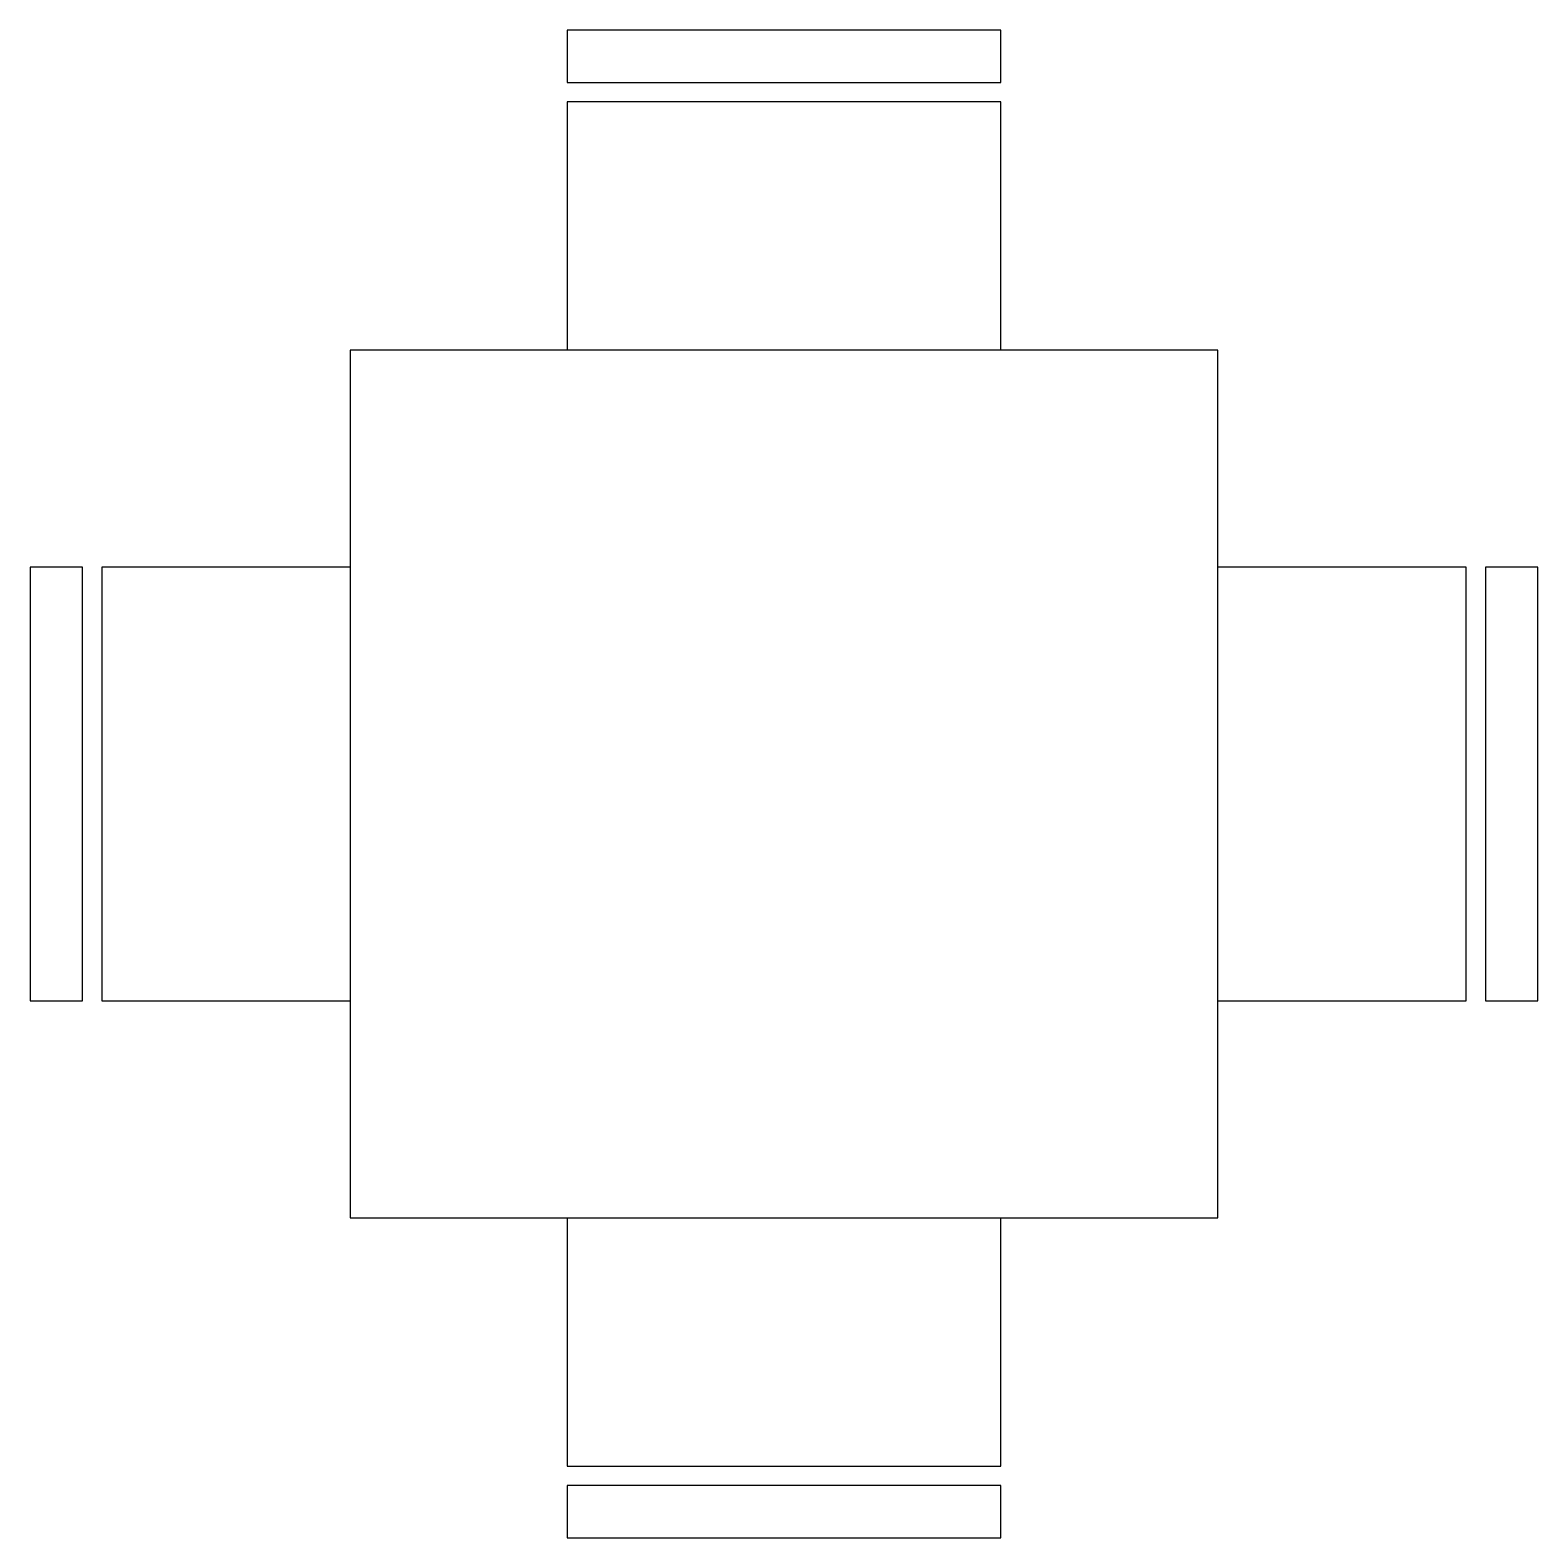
# Model space of a CAD drawing. Extents: x 25.07 to 26.46, y 32.22 to 33.61.
import ezdxf

# ---------------------------------------------------------------- set-up
doc = ezdxf.new("R2010")
doc.units = 0
doc.header["$MEASUREMENT"] = 0
doc.layers.add('A-MOBILIA', color=2, linetype='CONTINUOUS')

msp = doc.modelspace()

# ---------------------------------------------------------------- linework, layer by layer
at = {"layer": 'A-MOBILIA'}
for points in [[(25.9683, 33.5657), (25.9683, 33.614), (25.5683, 33.614), (25.5683, 33.5657)], [(26.1683, 32.5188), (26.1683, 33.3188), (25.3683, 33.3188), (25.3683, 32.5188)], [(25.1215, 33.1188), (25.0732, 33.1188), (25.0732, 32.7188), (25.1215, 32.7188)], [(26.4151, 32.7188), (26.4635, 32.7188), (26.4635, 33.1188), (26.4151, 33.1188)], [(25.5683, 32.272), (25.5683, 32.2237), (25.9683, 32.2237), (25.9683, 32.272)]]:
    msp.add_lwpolyline(points, close=True, dxfattribs=at)
for points in [[(25.9683, 33.3188), (25.9683, 33.5478), (25.5683, 33.5478), (25.5683, 33.3188)], [(25.3683, 33.1188), (25.1394, 33.1188), (25.1394, 32.7188), (25.3683, 32.7188)], [(26.1683, 32.7188), (26.3973, 32.7188), (26.3973, 33.1188), (26.1683, 33.1188)], [(25.5683, 32.5188), (25.5683, 32.2899), (25.9683, 32.2899), (25.9683, 32.5188)]]:
    msp.add_lwpolyline(points, dxfattribs=at)

doc.saveas('drawing.dxf')
